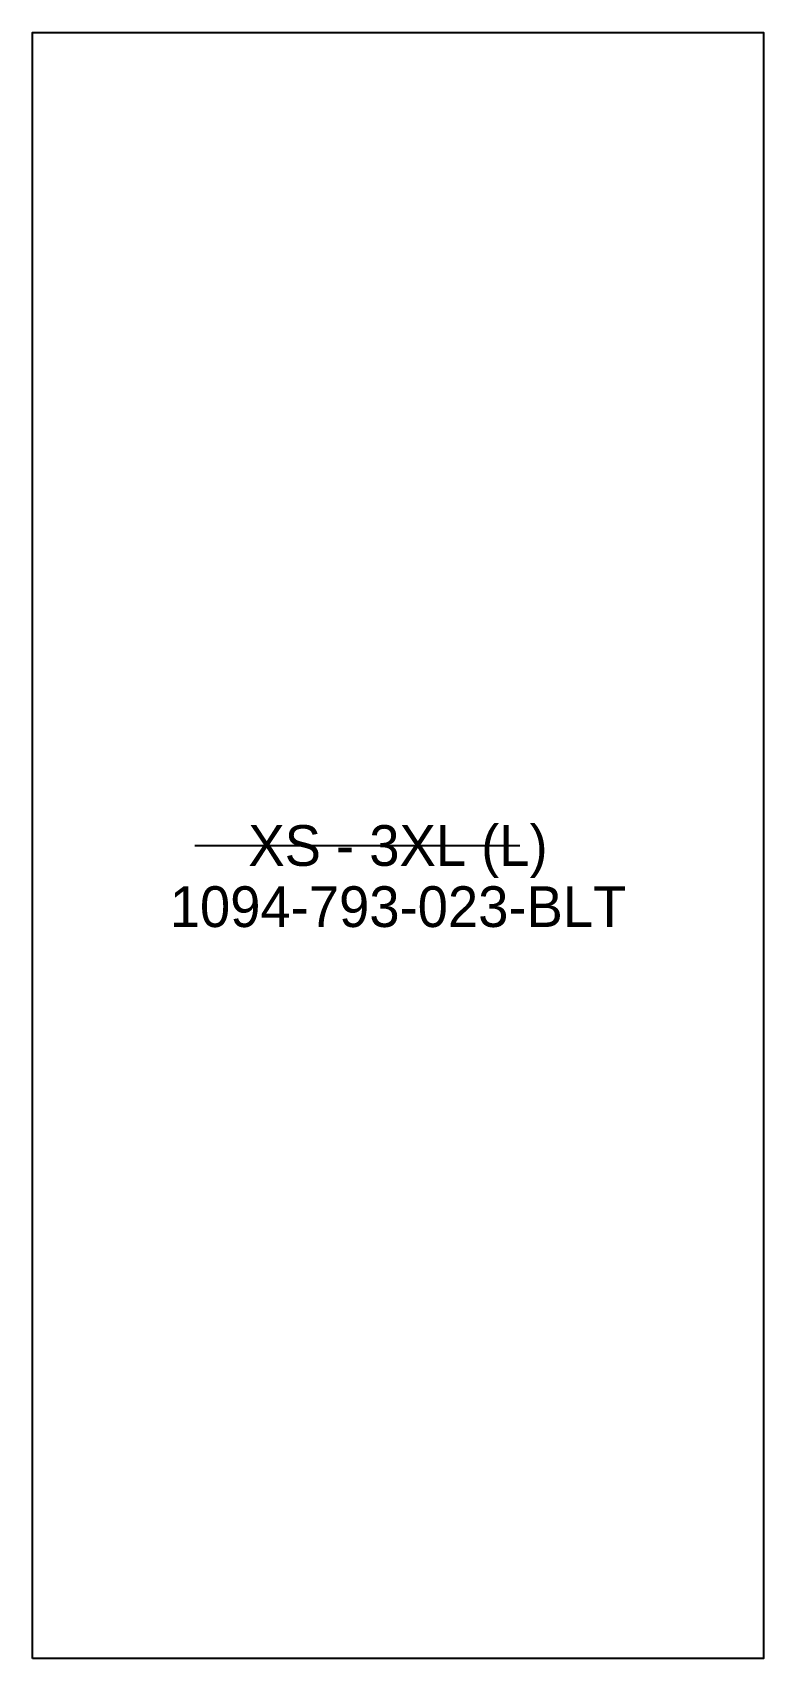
# Model space of a CAD drawing. Header units: inches. Extents: x 0 to 2.25, y 0 to 5.
import ezdxf
from ezdxf.enums import TextEntityAlignment as Align

# ---------------------------------------------------------------- set-up
doc = ezdxf.new("R2010")
doc.units = ezdxf.units.IN

msp = doc.modelspace()

# ---------------------------------------------------------------- linework, layer by layer
at = {"layer": 'T001L001'}
for points in [[(0, 0), (0, 5), (2.25, 5), (2.25, 0), (0, 0)], [(0.5, 2.5), (1.5, 2.5)]]:
    msp.add_lwpolyline(points, dxfattribs=at)

# ---------------------------------------------------------------- texts
at = {"layer": 'ABC'}
for s, p in [('XS - 3XL (L)', (1.125, 2.5)), ('1094-793-023-BLT', (1.125, 2.312))]:
    msp.add_text(s, height=0.125197, dxfattribs=at).set_placement(p, align=Align.MIDDLE_CENTER)

doc.saveas('drawing.dxf')
